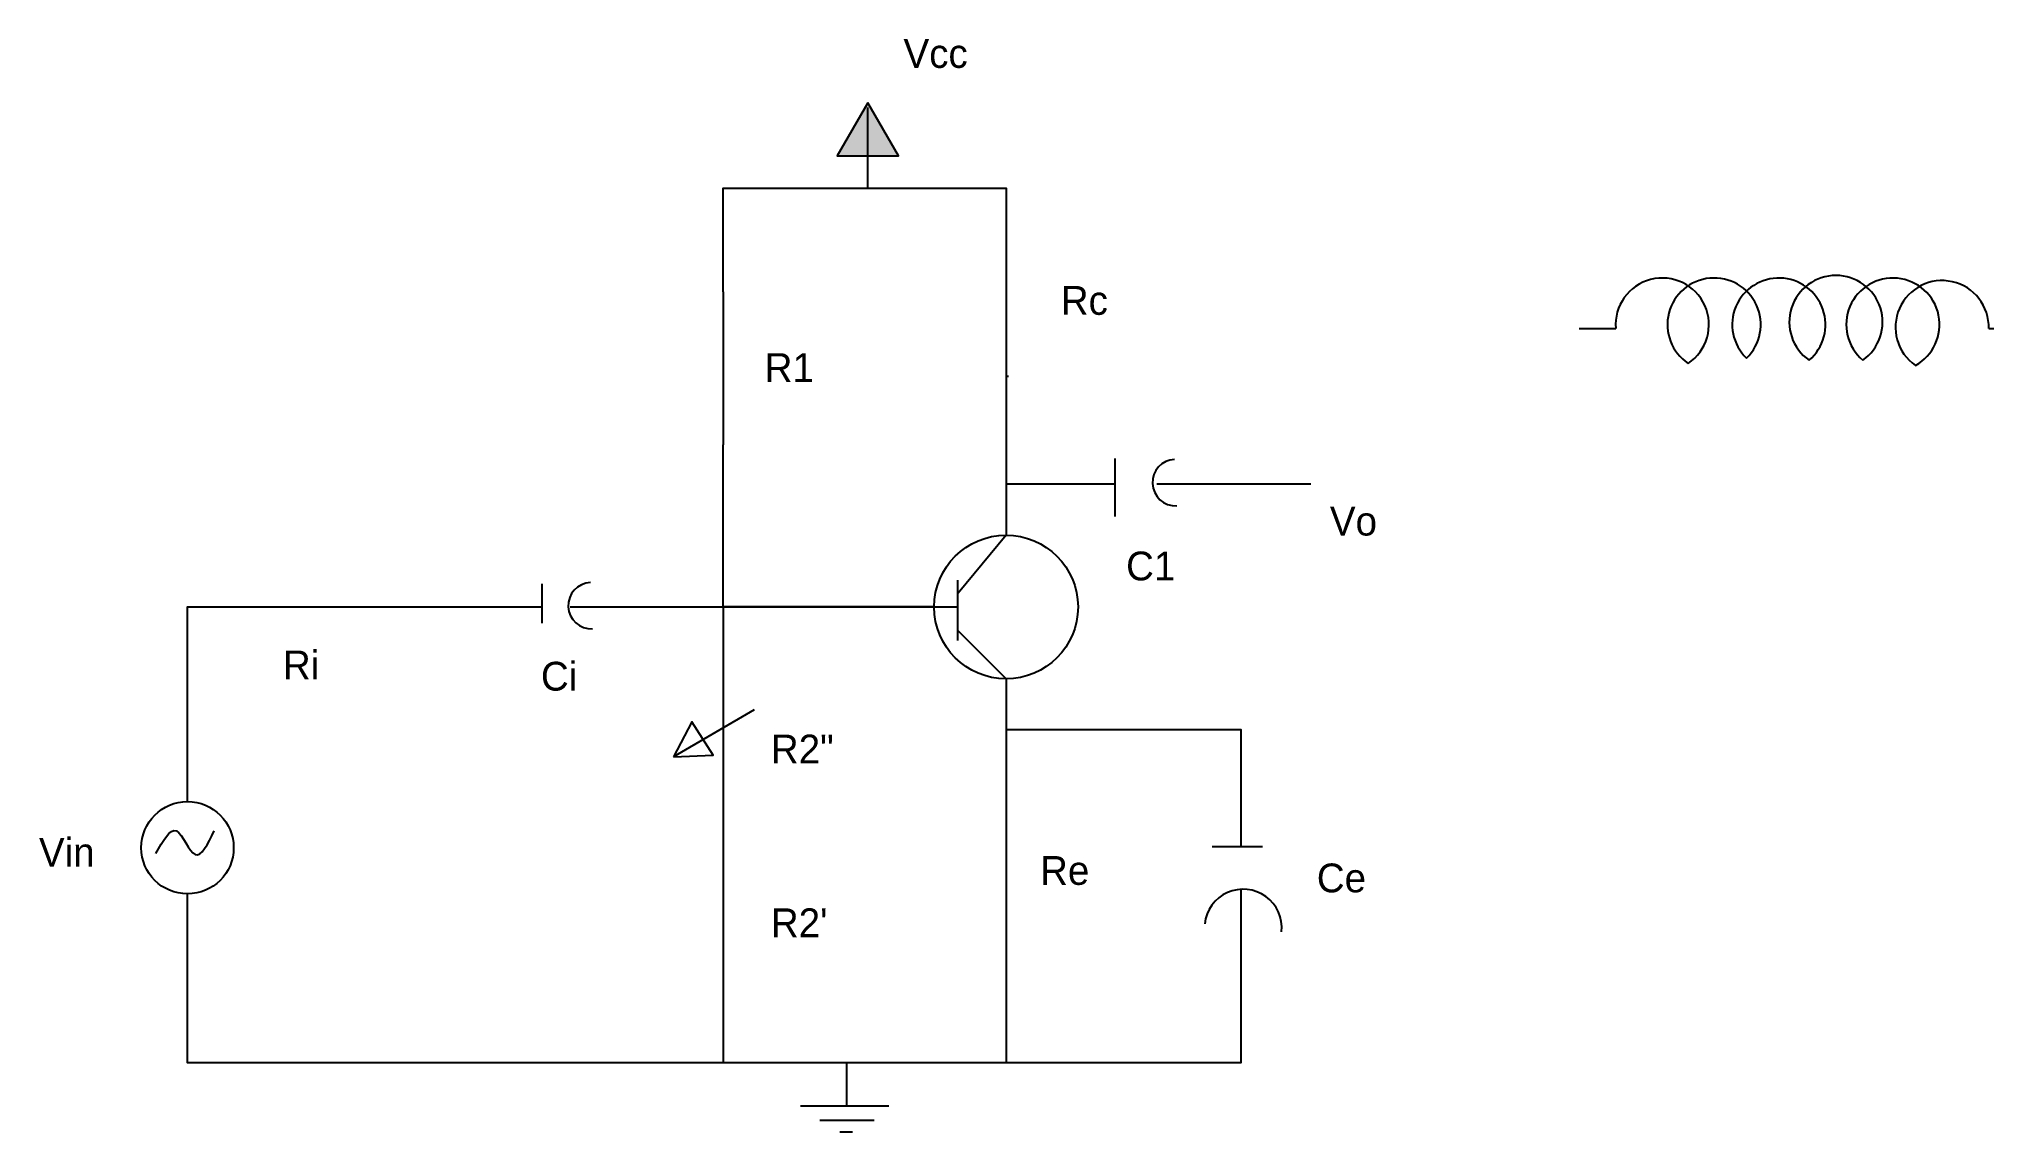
# Model space of a CAD drawing. Header units: inches. Extents: x 2.8 to 70.7, y 14.5 to 52.5.
import ezdxf

# ---------------------------------------------------------------- set-up
doc = ezdxf.new("R2010")
doc.units = ezdxf.units.IN
doc.header["$MEASUREMENT"] = 0
doc.linetypes.add('ZIGZAG', pattern='A,0.0001,-0.2,[131,ltypeshp.shx,S=0.2,R=0,X=-0.2,Y=0],-0.4,[131,ltypeshp.shx,S=0.2,R=180,X=0.2,Y=0],-0.2', length=0.8001)

msp = doc.modelspace()

# ---------------------------------------------------------------- hatches: boundary and pattern name
msp.add_hatch(color=2).paths.add_polyline_path([(31.585, 50.278), (30.522, 48.438), (32.648, 48.438)])

# ---------------------------------------------------------------- linework, layer by layer
for p, q in [((31.587, 47.292), (31.587, 50.115)), ((56.28, 42.436), (57.547, 42.436)), ((70.494, 42.436), (70.672, 42.436)), ((36.471, 40.769), (36.384, 40.769)), ((40.162, 37.928), (40.162, 35.915)), ((40.162, 37.029), (36.369, 37.029)), ((46.96, 37.029), (41.615, 37.029)), ((36.384, 35.264), (34.723, 33.246)), ((20.264, 33.576), (20.264, 32.208)), ((34.693, 33.695), (34.693, 31.6)), ((26.559, 32.768), (26.559, 29.766)), ((36.384, 30.271), (34.693, 31.959)), ((27.636, 29.201), (24.845, 27.564)), ((26.559, 27.303), (26.559, 23.265)), ((43.542, 24.451), (45.28, 24.451)), ((26.559, 20.014), (26.559, 16.977)), ((30.847, 16.942), (30.847, 15.446)), ((29.246, 15.446), (32.318, 15.446)), ((29.917, 14.955), (31.802, 14.955)), ((30.614, 14.543), (31.053, 14.543))]:
    msp.add_line(p, q)
at = {"linetype": 'ZIGZAG'}
for p, q in [((36.384, 45.305), (36.384, 41.171)), ((26.559, 43.711), (26.559, 38.395)), ((10.507, 32.768), (14.341, 32.768)), ((14.341, 32.768), (14.341, 32.768)), ((26.559, 29.766), (26.559, 27.303)), ((36.384, 25.076), (36.384, 22.284)), ((26.559, 23.265), (26.559, 20.014))]:
    msp.add_line(p, q, dxfattribs=at)
for points in [[(31.585, 50.278), (30.522, 48.438), (32.648, 48.438)], [(24.845, 27.564), (26.213, 27.623), (25.478, 28.779)]]:
    msp.add_lwpolyline(points, close=True)
for points in [[(26.559, 43.711), (26.559, 47.313), (36.384, 47.313), (36.384, 45.305)], [(36.384, 41.171), (36.384, 35.264)], [(33.888, 32.768), (26.559, 32.768), (26.559, 38.395)], [(7.973, 26.012), (7.973, 32.768), (10.507, 32.768)], [(14.341, 32.768), (20.264, 32.768)], [(21.257, 32.768), (34.693, 32.768)], [(36.384, 30.271), (36.384, 25.076)], [(36.384, 28.511), (36.384, 28.517), (44.527, 28.517), (44.527, 24.451)], [(36.384, 22.284), (36.384, 16.942), (7.973, 16.942), (7.973, 22.807)], [(44.527, 22.932), (44.527, 16.942), (36.384, 16.942), (36.384, 16.943)]]:
    msp.add_lwpolyline(points)
for centre, radius in [((36.384, 32.768), 2.496), ((7.969, 24.41), 1.603)]:
    msp.add_circle(centre, radius)
for centre, radius, start, end in [((59.16, 42.572), 1.619, 303.74899, 184.80973), ((60.959, 42.572), 1.619, 313.98296, 236.25101), ((63.208, 42.572), 1.619, 310.31664, 226.01704), ((65.187, 42.662), 1.619, 305.11442, 234.88558), ((67.166, 42.572), 1.619, 298.89357, 229.68337), ((68.875, 42.482), 1.619, 358.37702, 235.08423), ((42.27, 37.087), 0.806, 92.56521, 272.56521), ((21.992, 32.813), 0.806, 92.56521, 272.56521), ((44.612, 21.63), 1.338, 354.05645, 174.05645)]:
    msp.add_arc(centre, radius, start, end)
msp.add_spline([(6.872, 24.208), (7.587, 24.991), (8.234, 24.174), (8.899, 24.991)], degree=3)

# ---------------------------------------------------------------- texts
at = {"char_height": 1, "width": 4.26702, "attachment_point": 1}
for s, insert in [('Vcc', (32.823, 52.486)), ('Rc', (38.283, 43.913)), ('R1', (28.004, 41.581)), ('Vo', (47.623, 36.249)), ('C1', (40.549, 34.692)), ('Ri', (11.282, 31.255)), ('Ci', (20.237, 30.865)), ('R2"', (28.219, 28.336)), ('Vin', (2.813, 24.752)), ('Re', (37.564, 24.12)), ('Ce', (47.169, 23.861)), ("R2'", (28.219, 22.304))]:
    msp.add_mtext(s, dxfattribs=dict(at, insert=insert))

doc.saveas('drawing.dxf')
